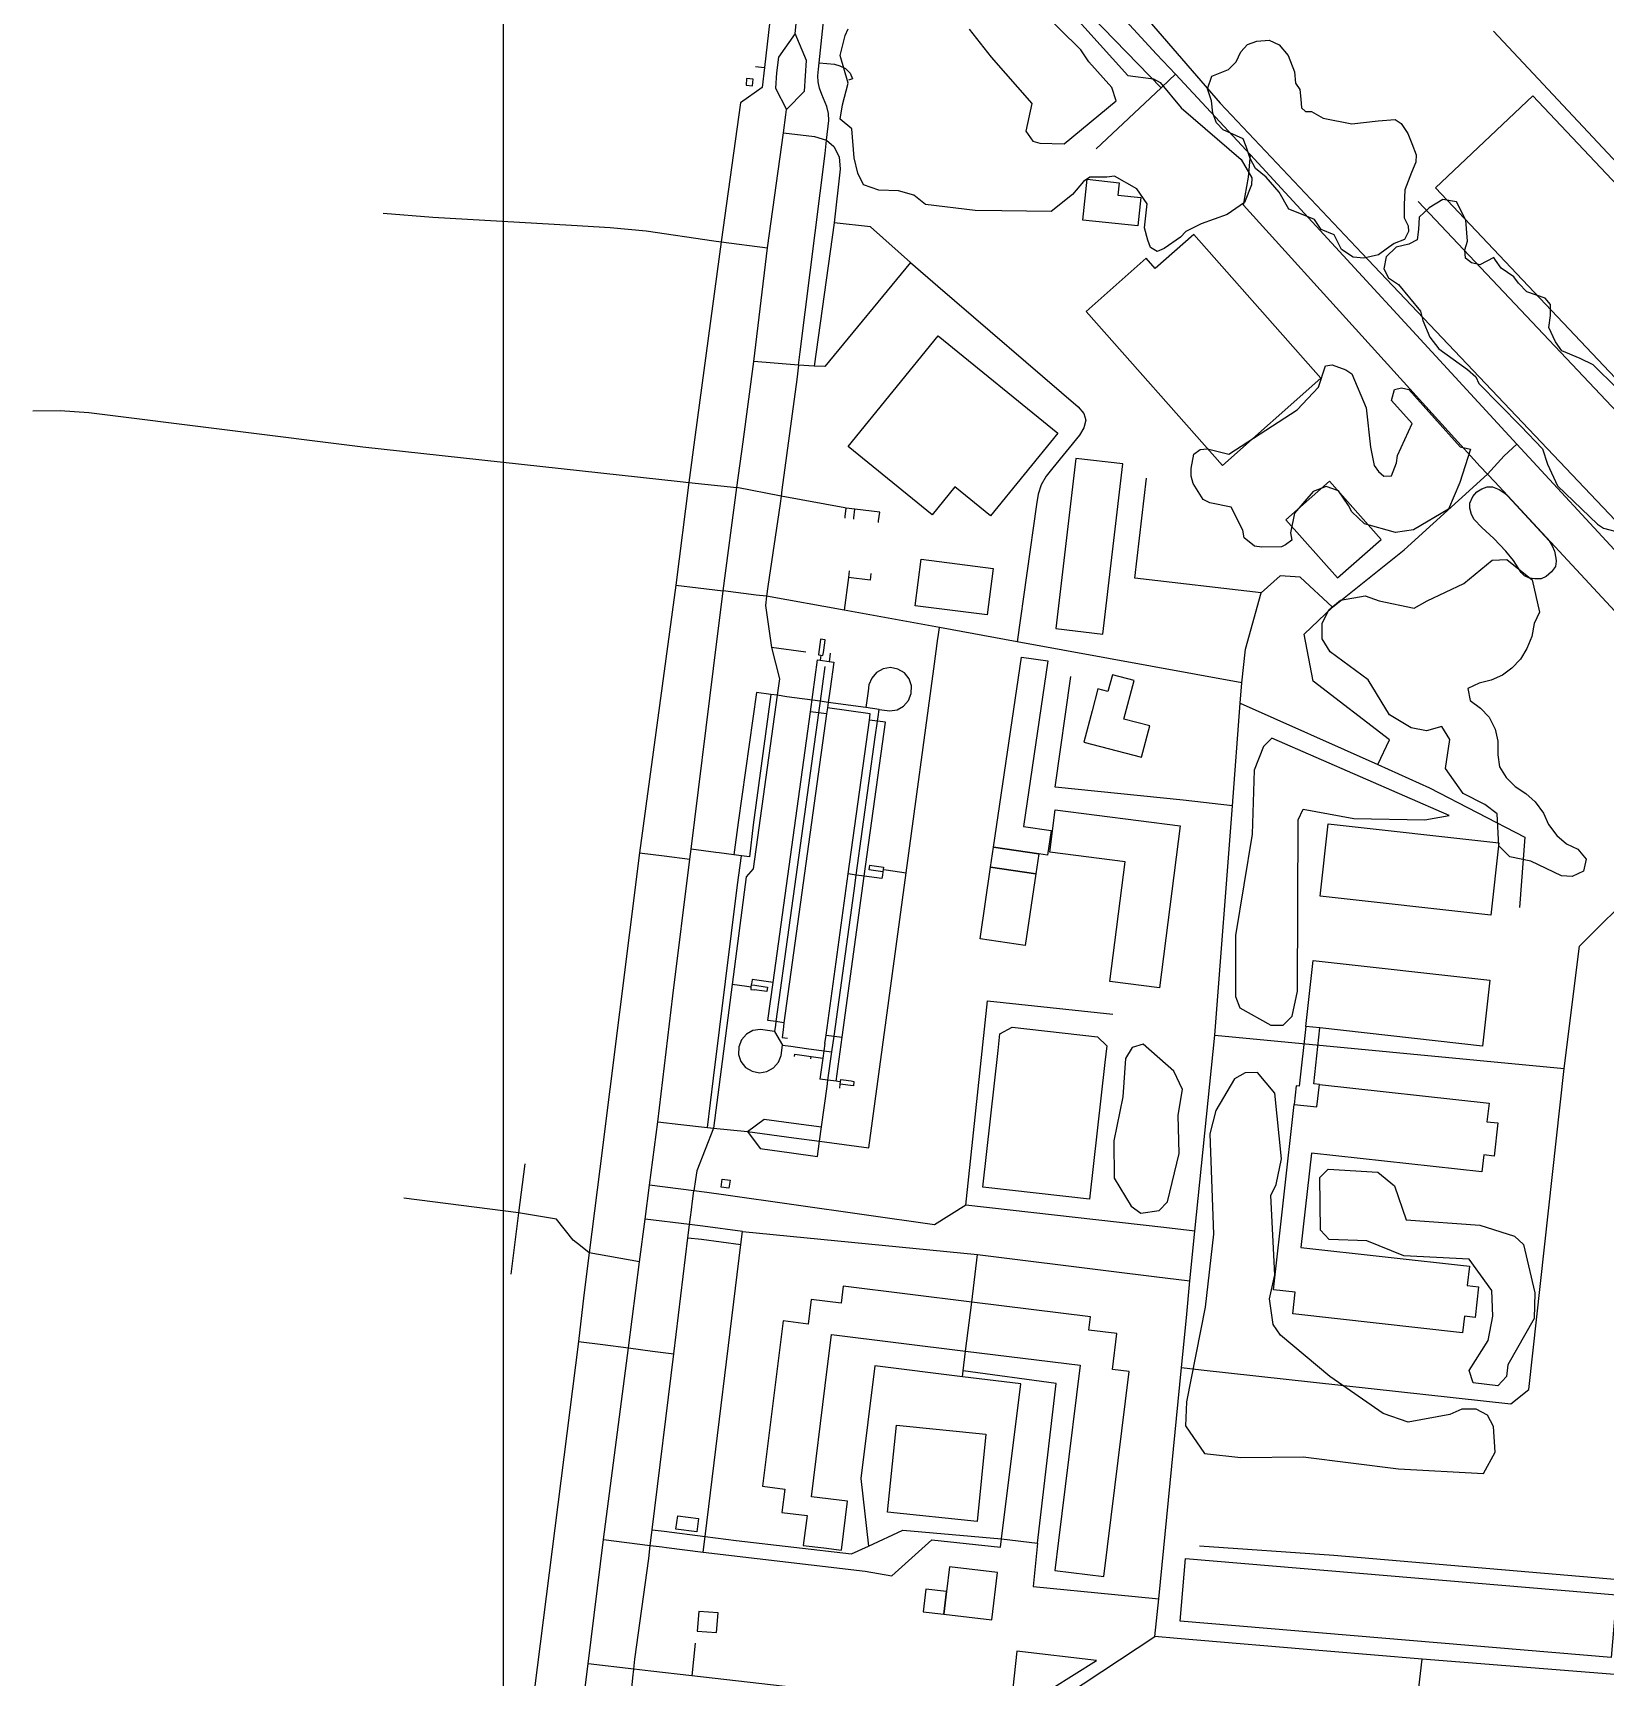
# Model space of a CAD drawing. Header units: metres. Extents: x -2626 to 1483, y -1332 to 1229.
# Drawn here: x -1038.7 to -597.1, y -418.9 to 42.9 of the extents above; entities that cross this region are included whole.
import ezdxf

# ---------------------------------------------------------------- set-up
doc = ezdxf.new("R2010")
doc.units = ezdxf.units.M
for name, color, linetype in [('OSM_BUILDING', 8, 'Continuous'), ('OSM_GREEN_EXISTING', 94, 'Continuous'), ('OSM_ROAD_LOCAL', 9, 'Continuous'), ('SITE_BORDER', 3, 'Continuous')]:
    doc.layers.add(name, color=color, linetype=linetype)

msp = doc.modelspace()

# ---------------------------------------------------------------- linework, layer by layer
at = {"layer": 'OSM_BUILDING'}
for points in [[(-617.375, 25.225), (-557.096, -38.561), (-584.419, -64.376), (-644.698, -0.59)], [(-728.342, -11.243), (-743.772, -9.618), (-742.566, 1.815), (-733.55, 0.857), (-733.919, -2.661), (-727.504, -3.34)], [(-704.576, -78.536), (-676.904, -54.057), (-712.617, -13.681), (-723.427, -23.232), (-725.966, -20.36), (-742.841, -35.288)], [(-769.763, -92.74), (-779.761, -84.603), (-786.138, -92.429), (-809.703, -73.248), (-784.394, -42.157), (-750.831, -69.474)], [(-751.325, -124.377), (-738.177, -125.913), (-732.581, -78.124), (-745.729, -76.577)], [(-672.214, -110.151), (-660.029, -99.319), (-674.546, -82.989), (-686.732, -93.82)], [(-625.003, -102.625), (-628.317, -99.108), (-631.712, -95.957), (-633.894, -93.776), (-634.606, -92.306), (-635.063, -90.592), (-635.063, -89.167), (-634.269, -87.319), (-633.137, -85.939), (-631.755, -85.104), (-630.242, -84.592), (-628.692, -84.592), (-626.804, -85.271), (-625.466, -86.273), (-624.459, -87.197), (-612.848, -99.731), (-612.004, -101.156), (-611.292, -102.625), (-610.916, -104.551), (-610.835, -105.475), (-611.041, -106.9), (-612.136, -108.414), (-613.642, -109.75), (-615.024, -110.384), (-616.831, -110.418), (-618.294, -110.217), (-619.72, -109.583), (-620.683, -108.614), (-621.527, -107.323), (-622.821, -105.264)], [(-770.67, -120.514), (-790.853, -117.943), (-789.189, -104.896), (-769.007, -107.468)], [(-768.863, -185.759), (-761.004, -132.381), (-753.639, -133.461), (-760.485, -179.959), (-752.644, -181.117), (-753.664, -187.996), (-756.183, -187.629)], [(-727.279, -160.512), (-724.972, -151.706), (-732.243, -149.803), (-729.398, -138.927), (-735.494, -137.335), (-736.732, -142.066), (-739.546, -141.331), (-741.153, -147.476), (-743.46, -156.27)], [(-722.289, -225.244), (-736.157, -223.463), (-731.849, -189.878), (-753.095, -187.15), (-751.575, -175.273), (-716.45, -179.781)], [(-629.192, -204.828), (-677.116, -199.507), (-674.859, -179.213), (-626.941, -184.545)], [(-769.688, -191.403), (-768.863, -185.759), (-756.183, -187.629), (-757.015, -193.262)], [(-757.015, -193.262), (-759.966, -213.344), (-772.646, -211.474), (-769.688, -191.403)], [(-631.487, -241.63), (-677.185, -236.554), (-681.18, -236.109), (-679.129, -217.63), (-629.43, -223.151)], [(-767.594, -242.921), (-767.069, -238.246), (-763.624, -236.342), (-739.683, -239.025), (-737.045, -241.574), (-737.576, -246.294), (-741.89, -284.622), (-771.902, -281.249)], [(-681.18, -236.109), (-683.043, -252.873), (-683.875, -252.784), (-684.456, -258.016), (-678.048, -258.729), (-677.341, -252.395), (-678.923, -252.228), (-677.185, -236.554)], [(-633.575, -317.851), (-636.613, -317.505), (-637.132, -322.17), (-684.782, -316.871), (-684.106, -310.759), (-690.24, -310.08), (-684.456, -258.016), (-678.048, -258.729), (-677.341, -252.395), (-629.692, -257.693), (-630.267, -262.881), (-627.179, -263.226), (-628.217, -272.566), (-631.193, -272.232), (-631.724, -276.996), (-679.567, -271.675), (-682.518, -298.247), (-635.219, -303.501), (-635.826, -308.934), (-632.624, -309.29)], [(-845.117, -278.978), (-842.878, -279.267), (-843.166, -281.549), (-845.404, -281.271)], [(-811.542, -383.228), (-809.841, -369.481), (-820.032, -368.211), (-816.162, -336.997), (-814.38, -322.648), (-776.703, -327.324), (-744.541, -331.309), (-748.768, -365.384), (-750.637, -380.479), (-751.688, -388.939), (-737.926, -390.642), (-730.786, -333.035), (-735.444, -332.456), (-734.194, -322.381), (-742.128, -321.391), (-741.672, -317.684), (-775.003, -313.554), (-811.091, -309.079), (-811.685, -313.888), (-820.063, -312.841), (-820.914, -319.71), (-827.966, -318.841), (-833.725, -365.273), (-827.504, -366.052), (-828.317, -372.609), (-821.251, -373.488), (-822.289, -381.893), (-816.481, -382.616)], [(-857.578, -373.577), (-851.763, -374.323), (-852.238, -378.052), (-858.053, -377.317)], [(-782.806, -401.195), (-769.363, -402.787), (-767.794, -389.474), (-781.274, -387.893), (-782.093, -394.839)], [(-595.392, -413.418), (-716.475, -403.199), (-714.987, -385.555), (-593.904, -395.763)], [(-782.806, -401.195), (-782.093, -394.839), (-787.851, -394.149), (-788.602, -400.516)], [(-852.082, -405.971), (-846.667, -406.394), (-846.242, -400.828), (-851.663, -400.416)]]:
    msp.add_lwpolyline(points, close=True, dxfattribs=at)
at = {"layer": 'OSM_GREEN_EXISTING'}
for points in [[(-750.969, 53.088), (-731.099, 30.969), (-723.934, 30.045), (-722.089, 29.021), (-716.15, 21.852), (-699.356, 7.414), (-696.28, 2.193), (-696.386, 0.245), (-698.33, -4.675), (-703.245, -8.048), (-710.516, -10.709), (-714.818, -12.869), (-716.356, -14.405), (-720.964, -17.577), (-722.908, -18.501), (-724.753, -17.366), (-725.572, -15.318), (-726.491, -11.844), (-725.672, -5.076), (-728.642, -0.879), (-734.888, 2.705), (-737.039, 2.393), (-741.853, 2.393), (-743.591, 1.169), (-746.667, -2.416), (-752.707, -7.236), (-766.525, -7.035), (-774.009, -6.924), (-787.933, -5.288), (-791.215, -2.627), (-795.517, -1.391), (-801.044, -1.191), (-805.345, 0.245), (-806.984, 3.518), (-808.009, 7.826), (-808.622, 16.019), (-811.898, 18.679), (-811.285, 22.776), (-809.647, 28.821), (-811.898, 36.602), (-810.566, 42.235), (-809.647, 44.071)], [(-775.747, 43.971), (-769.501, 36.09), (-758.134, 23.077), (-759.772, 15.295), (-757.828, 12.535), (-755.883, 11.922), (-749.018, 11.811), (-734.375, 23.9), (-735.607, 27.585), (-742.059, 34.854), (-744.31, 38.138), (-756.396, 50.116)], [(-593.822, -56.862), (-600.456, -50.328), (-604.145, -48.535), (-609.203, -46.32), (-610.991, -43.793), (-612.892, -39.786), (-612.467, -36.424), (-612.467, -33.362), (-613.942, -31.57), (-619.107, -29.778), (-621.427, -27.362), (-622.69, -25.57), (-626.272, -23.143), (-627.848, -20.928), (-628.379, -20.193), (-632.274, -22.197), (-634.594, -21.674), (-636.276, -20.305), (-636.488, -17.978), (-635.751, -15.562), (-636.176, -9.663), (-638.808, -4.497), (-642.703, -3.863), (-646.498, -6.178), (-649.318, -8.794), (-649.487, -12.312), (-649.906, -15.162), (-652.257, -16.42), (-655.777, -17.266), (-658.628, -19.948), (-659.216, -23.299), (-657.959, -25.815), (-655.108, -27.741), (-648.899, -35.21), (-648.312, -37.804), (-646.305, -42.502), (-643.785, -45.775), (-635.738, -51.563), (-633.444, -53.701), (-632.524, -55.548), (-620.745, -67.526), (-614.705, -73.883), (-613.273, -78.18), (-610.504, -84.325), (-599.243, -95.078), (-597.505, -96.202), (-592.584, -97.527)]]:
    msp.add_lwpolyline(points, dxfattribs=at)
for points in [[(-653.345, -1.169), (-653.514, -5.354), (-653.514, -8.961), (-652.426, -11.221), (-652.338, -12.824), (-653.426, -15.084), (-656.365, -16.253), (-658.547, -17.845), (-660.723, -19.358), (-664.83, -20.36), (-667.85, -20.026), (-671.12, -17.934), (-673.215, -13.826), (-676.822, -12.312), (-678.754, -9.462), (-681.937, -8.204), (-685.963, -6.612), (-688.645, -1.837), (-692.253, 2.438), (-695.273, 4.876), (-696.78, 7.637), (-697.955, 11.076), (-698.793, 13.169), (-704.326, 15.685), (-706.252, 17.7), (-707.259, 20.383), (-707.678, 23.822), (-708.772, 27.262), (-707.515, 30.78), (-702.901, 32.628), (-700.719, 34.81), (-699.381, 37.659), (-697.536, 39.674), (-694.879, 40.598), (-691.415, 40.932), (-688.645, 39.585), (-686.132, 36.568), (-684.369, 32.038), (-684.031, 28.776), (-682.862, 27.006), (-682.524, 24.323), (-682.356, 21.897), (-681.268, 20.884), (-679.592, 20.884), (-676.316, 18.958), (-668.188, 17.366), (-660.804, 18.212), (-656.027, 18.624), (-654.351, 17.455), (-652.507, 14.683), (-651.419, 11.833), (-650.156, 8.727), (-650.244, 6.635), (-651.5, 3.696)], [(-836.413, 29.923), (-838.208, 30.09), (-838.383, 28.264), (-836.588, 28.086)], [(-684.369, -91.939), (-685.494, -97.471), (-685.088, -99.52), (-686.826, -100.844), (-687.951, -101.423), (-693.485, -101.468), (-695.529, -101.256), (-698.499, -98.907), (-698.812, -96.748), (-702.088, -90.302), (-708.128, -89.067), (-709.972, -88.154), (-712.836, -83.645), (-713.348, -81.597), (-713.348, -79.449), (-712.636, -75.352), (-710.791, -74.117), (-708.741, -73.916), (-702.801, -75.352), (-683.55, -62.962), (-677.61, -56.606), (-675.666, -50.572), (-673.721, -50.261), (-669.932, -51.697), (-668.194, -52.821), (-664.199, -62.35), (-662.967, -73.404), (-661.942, -78.525), (-660.716, -80.261), (-659.284, -81.597), (-657.134, -81.497), (-655.696, -77.812), (-655.389, -75.764), (-651.294, -66.747), (-657.134, -60.302), (-656.208, -57.229), (-654.264, -56.717), (-652.219, -57.229), (-637.776, -73.304), (-634.888, -73.938), (-637.883, -83.334), (-641.053, -90.814), (-650.888, -96.648), (-656.008, -97.371), (-664.712, -94.911), (-668.194, -91.627), (-669.213, -89.79), (-671.983, -85.694), (-675.459, -84.469), (-679.048, -85.894)], [(-609.353, -193.818), (-617.95, -189.722), (-623.89, -188.497), (-626.966, -185.425), (-627.373, -176.419), (-630.855, -173.747), (-637.001, -170.675), (-641.915, -163.718), (-640.684, -155.524), (-642.935, -151.84), (-647.236, -153.064), (-651.538, -152.252), (-657.684, -148.556), (-663.624, -138.726), (-674.271, -130.945), (-676.522, -127.26), (-676.522, -122.964), (-674.678, -119.067), (-671.402, -116.407), (-664.443, -115.182), (-660.547, -116.607), (-650.719, -118.655), (-647.036, -116.607), (-636.795, -111.698), (-628.804, -105.141), (-624.709, -104.941), (-617.544, -110.674), (-615.531, -119.735), (-617.037, -122.919), (-617.706, -126.604), (-619.051, -129.954), (-620.895, -132.982), (-623.246, -135.498), (-625.928, -137.502), (-629.111, -138.849), (-632.468, -139.684), (-635.651, -141.198), (-634.982, -144.548), (-632.131, -146.73), (-629.617, -149.246), (-627.941, -152.597), (-627.266, -155.959), (-627.266, -159.81), (-626.766, -163.161), (-624.922, -166.189), (-622.402, -168.705), (-619.388, -170.708), (-616.7, -173.057), (-614.355, -176.252), (-613.011, -179.436), (-610.666, -182.453), (-607.984, -184.801), (-604.795, -186.304), (-602.451, -189.165), (-603.12, -192.516), (-606.302, -194.019)], [(-640.853, -176.92), (-690.659, -155.113), (-693.003, -157.461), (-695.692, -164.174), (-696.192, -182.119), (-700.888, -210.628), (-700.888, -227.737), (-699.712, -230.921), (-690.996, -235.786), (-687.47, -235.786), (-684.957, -233.27), (-683.45, -226.223), (-683.281, -178.089), (-681.937, -175.072), (-667.681, -177.755), (-647.73, -178.089)], [(-718.244, -248.699), (-726.797, -241.062), (-729.898, -242.075), (-731.83, -245.17), (-732.581, -255.912), (-735.1, -268.235), (-735.013, -278.722), (-730.236, -286.603), (-727.466, -288.529), (-722.352, -287.861), (-720.007, -285.345), (-716.737, -271.842), (-716.987, -261.022), (-715.812, -253.808)], [(-694.685, -249.033), (-698.205, -249.2), (-701.225, -250.881), (-706.421, -259.764), (-708.097, -266.31), (-707.096, -294.485), (-709.441, -314.945), (-714.643, -341.606), (-714.974, -348.319), (-709.61, -356.033), (-699.381, -357.202), (-681.937, -357.035), (-655.108, -360.397), (-631.293, -361.733), (-627.941, -355.699), (-628.442, -348.486), (-630.117, -345.302), (-633.306, -343.621), (-637.333, -343.621), (-640.684, -345.135), (-652.426, -347.317), (-659.466, -344.801), (-674.39, -334.404), (-688.308, -322.827), (-690.321, -319.81), (-691.328, -312.596), (-689.821, -305.884), (-690.996, -283.586), (-689.483, -280.559), (-687.976, -273.356), (-689.821, -254.899)], [(-656.277, -280.892), (-652.926, -290.455), (-632.299, -291.969), (-622.571, -294.986), (-620.057, -297.334), (-616.869, -310.915), (-617.037, -318.129), (-624.415, -331.209), (-624.753, -334.404), (-627.266, -337.087), (-634.144, -336.241), (-635.319, -332.723), (-629.948, -324.34), (-628.61, -317.461), (-628.942, -310.247), (-635.319, -301.531), (-653.595, -300.518), (-663.992, -296.332), (-674.559, -295.987), (-677.072, -293.305), (-677.241, -278.555), (-674.897, -276.206), (-660.973, -277.041)], [(-773.49, -375.136), (-798.637, -372.597), (-796.161, -348.074), (-771.014, -350.612)], [(-758.728, -425.986), (-739.958, -414.242), (-762.323, -411.559), (-763.836, -425.407)]]:
    msp.add_lwpolyline(points, close=True, dxfattribs=at)
at = {"layer": 'OSM_ROAD_LOCAL'}
for points in [[(-764.38, 91.66), (-759.61, 86.15), (-756.665, 82.744), (-751.694, 76.989), (-729.354, 51.14), (-705.227, 23.232), (-665.393, -18.913), (-589.039, -99.453), (-586.745, -101.868), (-584.519, -104.295), (-568.038, -122.273), (-566.912, -123.498), (-559.385, -131.591), (-545.661, -146.252)], [(-903.989, 81.564), (-849.431, 76.989), (-831.193, 75.352), (-829.873, 74.64), (-829.154, 73.382), (-829.154, 71.567), (-829.411, 69.007), (-829.411, 68.974), (-831.28, 49.593), (-833.218, 33.218), (-833.812, 27.618), (-839.977, 23.299)], [(-824.609, 42.758), (-821.358, 73.76), (-820.714, 80.907)], [(-823.652, -50.394), (-823.177, -46.621), (-816.187, 9.061), (-815.749, 12.791), (-815.087, 18.357), (-815.23, 20.26), (-815.724, 22.219), (-817.05, 25.637), (-817.731, 27.429), (-818.113, 29.155), (-818.244, 30.891), (-818.063, 32.784), (-817.869, 34.531), (-815.268, 58.721), (-814.03, 68.684), (-813.88, 69.898), (-813.63, 71.122), (-813.13, 72.358), (-812.454, 73.059), (-811.573, 73.527), (-810.46, 73.76), (-809.391, 73.905), (-808.04, 73.927)], [(-721.77, 27.485), (-757.646, 64.532), (-761.81, 67.003), (-765.624, 68.896), (-768.907, 70.287), (-771.614, 70.911), (-774.646, 71.367), (-777.654, 71.701), (-808.04, 73.927)], [(-591.078, -105.865), (-621.864, -72.591), (-696.724, 8.661), (-717.781, 31.325), (-723.046, 36.936), (-740.321, 55.793), (-746.774, 62.94), (-750.006, 66.435), (-753.226, 69.296), (-756.984, 72.124), (-761.135, 74.217), (-765.412, 75.742)], [(-824.609, 42.758), (-829.217, 36.168), (-829.78, 31.737), (-830.117, 27.396), (-827.041, 21.429)], [(-827.041, 21.429), (-821.983, 26.594), (-821.639, 30.858), (-821.37, 35.21), (-824.609, 42.758)], [(-556.39, -33.908), (-572.683, -16.119), (-628.435, 43.381)], [(-835.732, 33.496), (-833.218, 33.218)], [(-817.869, 34.531), (-813.549, 34.131), (-812.029, 33.73), (-810.429, 32.917), (-809.103, 31.637), (-808.509, 29.989), (-809.616, 29.644)], [(-740.046, 10.408), (-721.77, 27.485), (-721.558, 27.652), (-717.781, 31.325)], [(-839.977, 23.299), (-845.335, -15.752), (-852.651, -69.942), (-854.458, -83.323), (-858.128, -112.143), (-868.332, -187.351), (-879.461, -276.083)], [(-827.816, 14.861), (-827.179, 19.915), (-827.041, 21.429)], [(-858.922, -227.504), (-854.151, -189.121), (-853.807, -186.36), (-847.474, -135.554), (-844.76, -113.813), (-840.934, -84.714), (-839.221, -71.901), (-836.213, -49.348), (-832.324, -17.455), (-827.816, 14.861)], [(-827.816, 14.861), (-819.169, 13.882), (-815.749, 12.791), (-813.674, 11.032), (-812.179, 8.171), (-811.917, 4.664), (-813.617, -10.375), (-819.263, -50.673)], [(-555.164, -161.781), (-557.027, -159.755), (-628.11, -83.145), (-630.161, -80.974), (-632.193, -78.814), (-698.643, -5.488), (-697.299, 2.416), (-696.724, 8.661)], [(-510.791, -106.444), (-515.793, -105.253), (-522.827, -103.572), (-528.179, -97.638), (-568.55, -87.987), (-571.258, -87.341), (-572.802, -85.705), (-649.625, -4.397)], [(-940.302, -7.703), (-926.316, -8.85), (-887.364, -11.021), (-876.572, -11.755), (-866.456, -12.635), (-847.442, -15.496), (-845.335, -15.752), (-832.324, -17.455)], [(-803.376, -11.533), (-813.617, -10.375)], [(-803.376, -11.533), (-792.172, -21.551), (-784.513, -28.219), (-745.079, -62.072), (-743.51, -63.92), (-742.916, -65.823), (-743.51, -68.016), (-744.754, -70.087), (-752.219, -79.259), (-754.039, -81.608), (-755.452, -84.013), (-756.34, -86.618), (-756.821, -89.557), (-762.198, -128.084)], [(-792.172, -21.551), (-816.25, -50.806)], [(-823.652, -50.394), (-824.134, -54.424), (-828.335, -85.427), (-828.542, -87.197), (-828.785, -89.256), (-832.237, -112.544), (-832.649, -115.316), (-832.931, -117.921), (-831.211, -129.676), (-828.973, -138.515), (-829.617, -143.123), (-836.395, -191.848), (-838.352, -194.119), (-842.278, -224.353), (-847.474, -264.651), (-852.238, -276.673), (-852.594, -279.134), (-853.013, -282.328)], [(-816.25, -50.806), (-819.263, -50.673), (-823.652, -50.394), (-836.213, -49.348)], [(-1038.677, -63.218), (-1031.049, -63.085), (-1022.964, -63.664), (-946.004, -73.304), (-856.902, -83.055), (-854.458, -83.323), (-840.934, -84.714)], [(-653.526, -102.247), (-630.161, -80.974), (-625.422, -75.82), (-621.864, -72.591)], [(-729.148, -110.173), (-725.872, -82.12)], [(-800.838, -91.716), (-807.784, -90.848), (-810.21, -90.547), (-810.629, -90.492), (-828.542, -87.197), (-840.934, -84.714)], [(-810.56, -93.353), (-810.504, -92.93), (-810.21, -90.547)], [(-808.134, -93.664), (-808.078, -93.241), (-807.784, -90.848)], [(-801.194, -94.544), (-801.138, -94.121), (-800.838, -91.716)], [(-660.948, -162.582), (-657.621, -155.614), (-679.123, -139.16), (-681.649, -125.98), (-673.702, -118.399), (-653.526, -102.247)], [(-809.366, -108.169), (-809.603, -110.05), (-810.772, -119.223)], [(-803.313, -108.937), (-803.551, -110.819), (-809.603, -110.05)], [(-693.71, -114.381), (-729.148, -110.173)], [(-699.156, -139.595), (-698.105, -130.188), (-693.71, -114.381), (-688.32, -109.572)], [(-673.702, -118.399), (-682.768, -109.895), (-688.32, -109.572)], [(-858.128, -112.143), (-851.844, -112.922), (-844.76, -113.813)], [(-723.521, -407.463), (-722.471, -396.899), (-716.081, -331.932), (-714.705, -317.951), (-713.686, -307.609), (-712.342, -293.594), (-706.683, -238.613), (-701.782, -174.137), (-699.593, -145.328), (-699.156, -139.595), (-762.198, -128.084), (-784.081, -124.066), (-810.772, -119.223), (-832.649, -115.316), (-835.563, -114.949), (-844.76, -113.813)], [(-803.901, -270.239), (-793.416, -192.939), (-785.651, -135.676), (-784.494, -127.127), (-784.431, -126.659), (-784.081, -124.066)], [(-817.531, -128.162), (-817.919, -130.923)], [(-816.256, -128.34), (-816.149, -127.572), (-817.425, -127.394), (-817.531, -128.162)], [(-816.643, -131.101), (-816.256, -128.34)], [(-827.716, -235.073), (-829.98, -234.762), (-832.256, -234.45), (-830.78, -223.752), (-820.301, -147.732), (-818.275, -133.172)], [(-821.602, -130.979), (-831.211, -129.676)], [(-818.275, -133.172), (-817.544, -133.272), (-815.03, -133.617), (-813.736, -133.795), (-814.786, -141.309)], [(-817.919, -130.923), (-818.038, -131.758), (-817.387, -131.847)], [(-817.387, -131.847), (-817.469, -132.604), (-817.544, -133.272)], [(-817.387, -131.847), (-816.762, -131.936), (-816.643, -131.101)], [(-814.736, -131.257), (-814.949, -132.949), (-815.03, -133.617)], [(-816.231, -135.019), (-817.575, -144.782)], [(-798.036, -147.476), (-795.954, -147.153), (-794.11, -146.14), (-792.722, -144.559), (-791.953, -142.589), (-791.909, -140.485), (-792.584, -138.493), (-793.904, -136.845), (-795.698, -135.754), (-797.768, -135.342), (-799.85, -135.665), (-801.7, -136.678), (-803.088, -138.259), (-803.851, -140.218), (-804.095, -141.966)], [(-701.782, -174.137), (-715.643, -172.556), (-751.532, -168.872), (-747.174, -137.847)], [(-831.424, -142.879), (-836.351, -179.514), (-837.42, -188.52), (-839.64, -188.23), (-841.759, -187.952), (-845.954, -187.395), (-846.861, -187.273), (-853.807, -186.36)], [(-835.45, -142.322), (-840.584, -178.835), (-841.759, -187.952)], [(-817.575, -144.782), (-826.891, -143.502), (-829.617, -143.123), (-831.424, -142.879), (-835.45, -142.322)], [(-814.786, -141.309), (-815.312, -145.094), (-815.524, -146.63)], [(-804.095, -141.966), (-804.726, -146.552)], [(-817.575, -144.782), (-818.025, -148.066), (-827.554, -217.173), (-829.98, -234.762), (-830.123, -235.797), (-830.349, -237.522)], [(-816.25, -240.907), (-815.918, -238.535), (-809.685, -193.295), (-803.726, -150.07), (-803.482, -148.289), (-815.524, -146.63), (-815.762, -148.355), (-827.716, -235.073), (-827.854, -236.109), (-827.985, -237.055), (-828.273, -239.248), (-826.728, -239.459)], [(-815.762, -148.355), (-818.025, -148.066), (-820.301, -147.732)], [(-804.726, -146.552), (-815.312, -145.094), (-817.575, -144.782)], [(-801.3, -149.19), (-801.006, -147.075), (-804.726, -146.552)], [(-801.006, -147.075), (-798.036, -147.476)], [(-699.593, -145.328), (-660.948, -162.582), (-646.398, -169.083), (-619.663, -182.92), (-621.158, -202.735)], [(-814.268, -243.278), (-813.655, -238.847), (-808.028, -198.015), (-807.421, -193.607), (-802.082, -154.868), (-801.463, -150.382), (-801.3, -149.19)], [(-812.586, -251.593), (-813.105, -251.515), (-811.398, -239.159), (-805.164, -193.919), (-799.206, -150.693), (-801.463, -150.382), (-803.726, -150.07)], [(-868.332, -187.351), (-861.341, -188.23), (-854.151, -189.121)], [(-849.162, -264.473), (-847.536, -250.647), (-840.752, -196.323), (-839.64, -188.23)], [(-805.164, -193.919), (-807.421, -193.607), (-809.685, -193.295)], [(-799.868, -192.048), (-799.956, -192.661), (-800.081, -193.596), (-800.219, -194.598), (-805.164, -193.919)], [(-803.213, -192.204), (-803.77, -192.137), (-803.595, -190.846), (-803.038, -190.924)], [(-800.575, -192.572), (-803.213, -192.204)], [(-803.038, -190.924), (-800.4, -191.28)], [(-799.956, -192.661), (-800.575, -192.572)], [(-800.4, -191.28), (-799.775, -191.369), (-799.868, -192.048)], [(-799.868, -192.048), (-799.024, -192.16)], [(-799.024, -192.16), (-793.416, -192.939)], [(-716.081, -331.932), (-710.504, -332.545), (-623.615, -342.152), (-618.513, -338.055), (-608.559, -247.931), (-604.326, -213.533), (-587.67, -197.113)], [(-838.12, -224.932), (-842.278, -224.353)], [(-836.989, -225.088), (-838.12, -224.932)], [(-836.989, -225.088), (-837.076, -225.734), (-836.132, -225.856)], [(-830.78, -223.752), (-836.695, -222.928), (-836.795, -223.652), (-836.901, -224.442), (-836.989, -225.088)], [(-836.901, -224.442), (-835.951, -224.576)], [(-833.225, -226.257), (-836.132, -225.856)], [(-835.951, -224.576), (-833.043, -224.977)], [(-833.043, -224.977), (-832.318, -225.077), (-832.493, -226.357), (-833.225, -226.257)], [(-868.319, -302.277), (-866.75, -290.221), (-865.505, -280.725), (-863.192, -262.959), (-858.922, -227.504)], [(-776.61, -286.303), (-770.601, -228.973), (-735.313, -232.669)], [(-834.35, -236.988), (-836.432, -237.311), (-838.277, -238.324), (-839.665, -239.905), (-840.434, -241.875), (-840.477, -243.979), (-839.802, -245.972), (-838.483, -247.619), (-836.682, -248.71), (-834.619, -249.122), (-832.537, -248.799), (-830.686, -247.786), (-829.298, -246.205), (-828.535, -244.246)], [(-830.349, -237.522), (-834.35, -236.988)], [(-830.349, -237.522), (-828.116, -241.363)], [(-815.918, -238.535), (-813.655, -238.847), (-811.398, -239.159)], [(-706.683, -238.613), (-608.559, -247.931)], [(-828.535, -244.246), (-828.116, -241.363)], [(-828.116, -241.363), (-825.797, -241.697), (-821.376, -242.298), (-816.531, -242.966), (-814.268, -243.278)], [(-824.796, -244.58), (-824.715, -243.957), (-820.12, -244.591), (-816.818, -245.048)], [(-820.207, -245.215), (-820.12, -244.591)], [(-816.25, -240.907), (-816.531, -242.966), (-816.818, -245.048)], [(-815.362, -251.204), (-814.268, -243.278)], [(-816.818, -245.048), (-817.625, -250.892)], [(-834.431, -270.417), (-825.641, -271.62), (-818.313, -272.61), (-817.725, -268.391), (-817.169, -264.317), (-815.599, -252.951)], [(-813.105, -251.515), (-815.362, -251.204), (-817.625, -250.892)], [(-815.599, -252.951), (-815.362, -251.204)], [(-812.079, -253.441), (-811.929, -252.328), (-811.842, -251.693), (-812.586, -251.593)], [(-811.216, -252.428), (-811.929, -252.328)], [(-811.842, -251.693), (-811.748, -251.048), (-811.035, -251.148)], [(-809.022, -252.729), (-811.216, -252.428)], [(-811.035, -251.148), (-808.847, -251.448)], [(-808.847, -251.448), (-808.065, -251.549), (-808.24, -252.84), (-809.022, -252.729)], [(-863.192, -262.959), (-856.727, -263.66), (-849.162, -264.473), (-847.474, -264.651), (-838.001, -265.664)], [(-838.001, -265.664), (-833.306, -262.124)], [(-833.306, -262.124), (-824.296, -263.349), (-817.169, -264.317)], [(-838.001, -265.664), (-824.959, -267.412), (-817.725, -268.391)], [(-838.001, -265.664), (-834.431, -270.417)], [(-817.725, -268.391), (-803.901, -270.239)], [(-900.506, -274.67), (-902.269, -288.507), (-904.464, -305.75)], [(-879.461, -276.083), (-882.462, -299.694), (-883.975, -311.561), (-885.388, -324.652), (-904.408, -474.466)], [(-712.342, -293.594), (-721.058, -292.603), (-776.61, -286.303), (-785.469, -291.857), (-844.673, -283.397), (-849.393, -282.807), (-853.013, -282.328), (-865.505, -280.725)], [(-868.319, -302.277), (-882.462, -299.694), (-884.894, -297.757), (-886.951, -296.166), (-891.647, -290.266), (-902.269, -288.507), (-934.5, -284.321)], [(-889.677, -581.344), (-880.918, -508.919), (-870.345, -421.055), (-870.126, -419.062), (-869.863, -416.635), (-869.576, -413.875), (-865.712, -385.522), (-865.262, -381.882), (-864.811, -378.252), (-864.718, -377.473), (-858.615, -328.047), (-854.739, -295.464), (-854.658, -294.874), (-854.258, -291.791), (-853.707, -287.616), (-853.388, -285.201), (-853.013, -282.328)], [(-839.402, -293.716), (-850.525, -292.247), (-854.258, -291.791), (-866.75, -290.221)], [(-854.739, -295.464), (-850.9, -295.909), (-839.808, -297.368)], [(-850.387, -383.818), (-849.843, -379.366), (-839.808, -297.368), (-839.402, -293.716), (-773.352, -300.173), (-735.038, -304.949)], [(-775.003, -313.554), (-773.352, -300.173)], [(-878.367, -380.245), (-871.414, -326.4), (-868.319, -302.277)], [(-735.038, -304.949), (-723.715, -306.362), (-713.686, -307.609)], [(-776.703, -327.324), (-775.003, -313.554)], [(-885.388, -324.652), (-878.585, -325.476), (-871.414, -326.4), (-864.668, -327.29), (-858.615, -328.047)], [(-777.548, -334.515), (-777.354, -332.856), (-776.703, -327.324)], [(-804.883, -389.128), (-797.405, -390.431), (-786.157, -380.345), (-766.944, -382.382), (-766.65, -380.022), (-761.235, -336.53), (-777.548, -334.515), (-802.182, -331.465), (-806.121, -363.135), (-803.957, -382.093)], [(-751.313, -336.385), (-777.354, -332.856)], [(-756.533, -381.303), (-751.313, -336.385)], [(-864.718, -377.473), (-861.348, -377.896), (-849.843, -379.366), (-841.128, -380.479), (-808.753, -384.297), (-803.957, -382.093), (-794.379, -377.585), (-766.65, -380.022)], [(-897.417, -531.896), (-896.361, -523.447), (-894.323, -507.194), (-882.743, -415.144), (-878.367, -380.245)], [(-878.367, -380.245), (-865.262, -381.882), (-861.91, -382.305), (-860.704, -382.46), (-850.387, -383.818), (-804.883, -389.128)], [(-766.65, -380.022), (-756.533, -381.303), (-757.759, -393.403), (-734.825, -395.685), (-722.471, -396.899)], [(-710.979, -382.037), (-673.246, -384.62), (-588.939, -391.8)], [(-852.644, -409.377), (-853.62, -418.528)], [(-758.559, -430.628), (-723.521, -407.463)], [(-592.078, -443.719), (-590.89, -418.439), (-648.493, -413.797), (-675.24, -411.559), (-717.262, -407.997), (-723.521, -407.463)], [(-763.467, -430.216), (-794.06, -425.964), (-824.984, -421.845), (-853.62, -418.528), (-865.162, -417.181), (-869.863, -416.635), (-882.743, -415.144)], [(-651.482, -439.534), (-649.437, -421.912), (-648.493, -413.797)]]:
    msp.add_lwpolyline(points, dxfattribs=at)
at = {"layer": 'SITE_BORDER'}
msp.add_lwpolyline([(-906.59, -946.216), (906.59, -946.216), (906.59, 946.216), (-906.59, 946.216)], close=True, dxfattribs=at)

doc.saveas('drawing.dxf')
